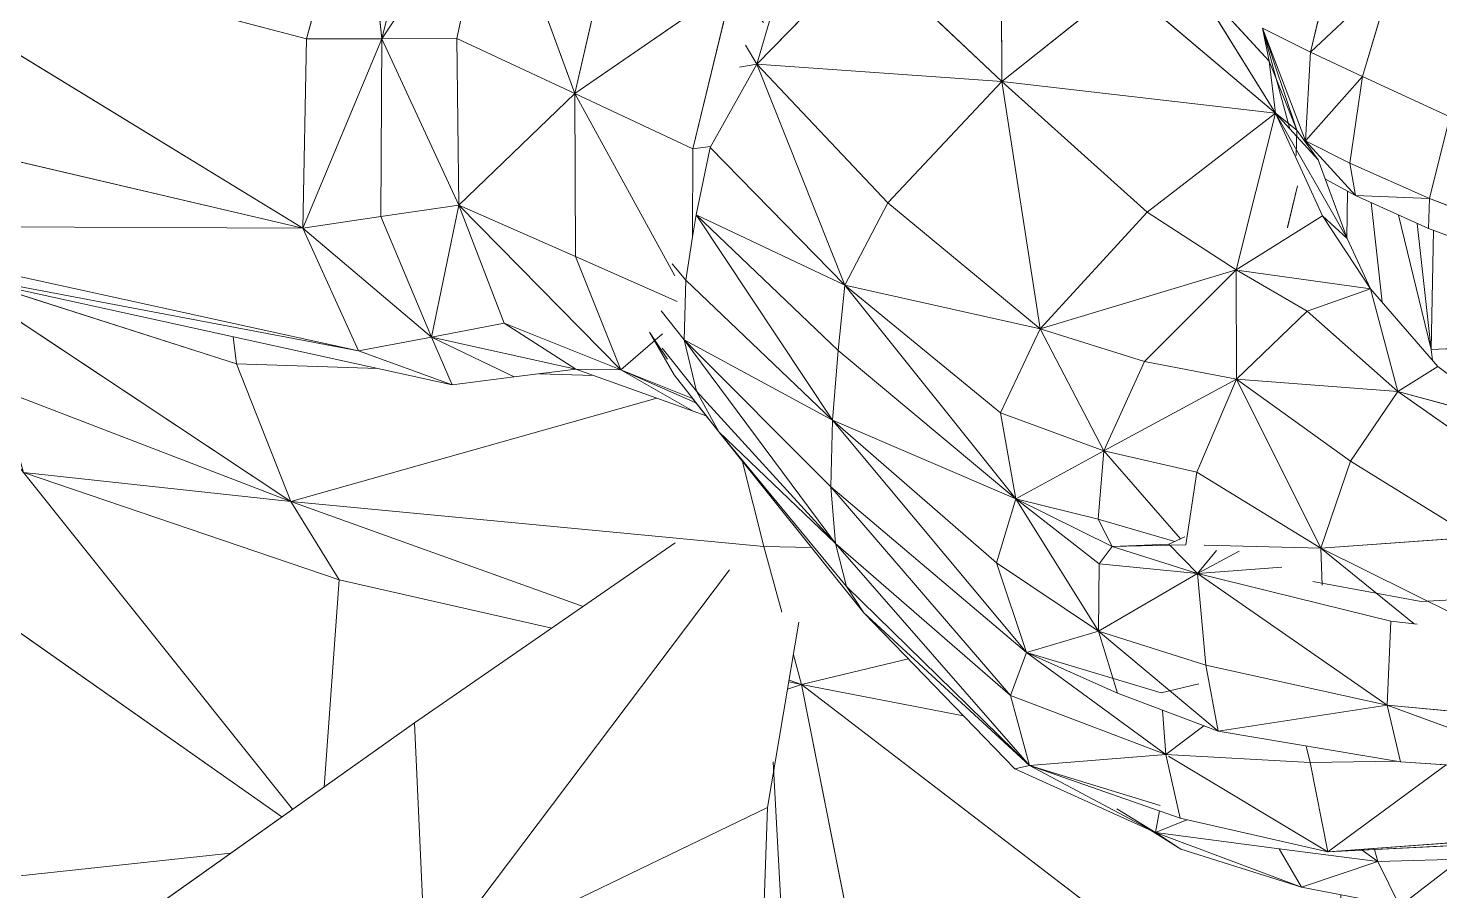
# Model space of a CAD drawing. Header units: centimetres. Extents: x -11896 to 2794, y -437 to 1921.
# Drawn here: x -11028.11 to -11010.11, y 500.58 to 511.57 of the extents above; entities that cross this region are included whole.
import ezdxf

# ---------------------------------------------------------------- set-up
doc = ezdxf.new("R2010")
doc.units = ezdxf.units.CM
doc.layers.add('A-GENM', color=7, linetype='Continuous', lineweight=9)

# ---------------------------------------------------------------- blocks, each defined once
blk = doc.blocks.new('EQ-01-002 - EQ-01-002_dwg_Group_9-1527182-Sección 2-1')
at = {"layer": 'A-GENM', "color": 1, "true_color": 0xff0000}
for p, q in [((-11023.861, 513.984), (-11024.557, 511.432)), ((-11023.861, 513.984), (-11023.599, 511.434)), ((-11015.705, 513.899), (-11015.694, 510.888)), ((-11023.599, 511.434), (-11023.02, 513.778)), ((-11023.02, 513.778), (-11023.599, 511.434)), ((-11023.599, 511.434), (-11022.179, 513.572)), ((-11022.179, 513.572), (-11022.642, 511.436)), ((-11022.179, 513.572), (-11021.137, 510.734)), ((-11024.557, 511.432), (-11031.563, 513.27)), ((-11024.603, 509.019), (-11031.563, 513.27)), ((-11021.137, 510.734), (-11020.652, 512.846)), ((-11018.816, 511.107), (-11017.429, 512.527)), ((-11017.429, 512.527), (-11015.694, 510.888)), ((-11011.757, 511.26), (-11011.449, 512.552)), ((-11011.449, 512.552), (-11011.757, 511.26)), ((-11012.205, 510.484), (-11013.299, 512.252)), ((-11012.285, 511.146), (-11013.299, 512.252)), ((-11010.709, 512.249), (-11011.757, 511.26)), ((-11011.094, 510.954), (-11010.709, 512.249)), ((-11021.137, 510.734), (-11019.125, 512.12)), ((-11019.125, 512.12), (-11021.137, 510.734)), ((-11019.125, 512.12), (-11019.632, 510.031)), ((-11019.125, 512.12), (-11019.632, 510.031)), ((-11014.143, 512.125), (-11015.694, 510.888)), ((-11012.205, 510.484), (-11014.143, 512.125)), ((-11018.816, 511.107), (-11018.618, 511.79)), ((-11011.931, 510.27), (-11012.37, 511.567)), ((-11012.37, 511.567), (-11012.02, 510.283)), ((-11011.819, 510.134), (-11012.37, 511.567)), ((-11011.757, 511.26), (-11012.37, 511.567)), ((-11012.285, 511.146), (-11012.37, 511.567)), ((-11012.285, 511.146), (-11012.37, 511.567)), ((-11012.37, 511.567), (-11012.285, 511.146)), ((-11012.37, 511.567), (-11011.819, 510.134)), ((-11011.757, 511.26), (-11012.37, 511.567)), ((-11011.757, 511.26), (-11012.37, 511.567)), ((-11023.599, 511.434), (-11024.603, 509.019)), ((-11023.599, 511.434), (-11024.603, 509.019)), ((-11024.557, 511.432), (-11024.603, 509.019)), ((-11024.603, 509.019), (-11024.557, 511.432)), ((-11024.557, 511.432), (-11024.603, 509.019)), ((-11024.557, 511.432), (-11023.599, 511.434)), ((-11023.599, 511.434), (-11023.61, 509.166)), ((-11023.599, 511.434), (-11022.642, 511.436)), ((-11023.599, 511.434), (-11022.616, 509.313)), ((-11022.616, 509.313), (-11023.599, 511.434)), ((-11022.642, 511.436), (-11022.616, 509.313)), ((-11022.642, 511.436), (-11021.137, 510.734)), ((-11022.642, 511.436), (-11022.616, 509.313)), ((-11021.137, 510.734), (-11022.642, 511.436)), ((-11022.616, 509.313), (-11022.642, 511.436)), ((-11018.816, 511.107), (-11018.96, 511.351)), ((-11018.816, 511.107), (-11018.96, 511.351)), ((-11011.931, 510.27), (-11012.285, 511.146)), ((-11012.205, 510.484), (-11012.285, 511.146)), ((-11011.819, 510.134), (-11011.757, 511.26)), ((-11011.094, 510.954), (-11011.757, 511.26)), ((-11011.757, 511.26), (-11011.094, 510.954)), ((-11018.816, 511.107), (-11019.412, 510.049)), ((-11018.816, 511.107), (-11019.037, 511.072)), ((-11019.037, 511.072), (-11018.816, 511.107)), ((-11018.816, 511.107), (-11019.037, 511.072)), ((-11018.816, 511.107), (-11015.694, 510.888)), ((-11018.816, 511.107), (-11017.145, 509.343)), ((-11018.816, 511.107), (-11017.693, 508.293)), ((-11018.816, 511.107), (-11015.694, 510.888)), ((-11017.145, 509.343), (-11018.816, 511.107)), ((-11011.094, 510.954), (-11011.819, 510.134)), ((-11011.094, 510.954), (-11011.819, 510.134)), ((-11011.094, 510.954), (-11011.255, 509.847)), ((-11011.094, 510.954), (-11009.982, 510.438)), ((-11009.982, 510.438), (-11011.094, 510.954)), ((-11015.694, 510.888), (-11017.145, 509.343)), ((-11012.205, 510.484), (-11015.694, 510.888)), ((-11015.694, 510.888), (-11013.84, 509.223)), ((-11015.694, 510.888), (-11015.204, 507.737)), ((-11015.694, 510.888), (-11013.84, 509.223)), ((-11024.603, 509.019), (-11031.872, 510.719)), ((-11022.616, 509.313), (-11021.137, 510.734)), ((-11021.137, 510.734), (-11022.616, 509.313)), ((-11021.126, 508.657), (-11021.137, 510.734)), ((-11019.861, 508.41), (-11021.137, 510.734)), ((-11021.137, 510.734), (-11019.632, 510.031)), ((-11021.137, 510.734), (-11019.861, 508.41)), ((-11012.205, 510.484), (-11013.84, 509.223)), ((-11012.205, 510.484), (-11012.703, 508.487)), ((-11011.931, 510.27), (-11012.205, 510.484)), ((-11011.657, 509.89), (-11012.205, 510.484)), ((-11012.205, 510.484), (-11011.29, 508.887)), ((-11012.205, 510.484), (-11011.603, 509.176)), ((-11011.603, 509.176), (-11012.205, 510.484)), ((-11009.982, 510.438), (-11010.239, 509.399)), ((-11010.239, 509.399), (-11009.982, 510.438)), ((-11009.982, 510.438), (-11010.239, 509.399)), ((-11011.939, 509.945), (-11011.931, 510.27)), ((-11011.931, 510.27), (-11011.657, 509.89)), ((-11019.632, 510.031), (-11019.407, 510.058)), ((-11019.407, 510.058), (-11019.632, 510.031)), ((-11019.59, 509.188), (-11019.412, 510.049)), ((-11019.59, 509.188), (-11019.412, 510.049)), ((-11019.412, 510.049), (-11017.693, 508.293)), ((-11019.412, 510.049), (-11017.693, 508.293)), ((-11011.255, 509.847), (-11011.819, 510.134)), ((-11011.819, 510.134), (-11011.182, 509.436)), ((-11011.255, 509.847), (-11011.819, 510.134)), ((-11019.632, 510.031), (-11019.635, 508.91)), ((-11019.632, 510.031), (-11019.635, 508.91)), ((-11011.657, 509.89), (-11011.29, 508.887)), ((-11011.29, 508.887), (-11011.657, 509.89)), ((-11011.255, 509.847), (-11010.239, 509.399)), ((-11011.255, 509.847), (-11011.182, 509.436)), ((-11011.255, 509.847), (-11010.239, 509.399)), ((-11011.921, 509.558), (-11012.049, 509.03)), ((-11012.048, 509.022), (-11011.921, 509.558)), ((-11011.182, 509.436), (-11011.567, 509.645)), ((-11011.182, 509.436), (-11011.567, 509.645)), ((-11017.145, 509.343), (-11017.693, 508.293)), ((-11015.204, 507.737), (-11017.145, 509.343)), ((-11015.204, 507.737), (-11017.145, 509.343)), ((-11015.204, 507.737), (-11017.145, 509.343)), ((-11011.284, 509.491), (-11011.294, 508.887)), ((-11011.284, 509.491), (-11011.294, 508.887)), ((-11011.294, 508.887), (-11011.284, 509.491)), ((-11011.182, 509.436), (-11010.254, 509.016)), ((-11010.239, 509.399), (-11011.182, 509.436)), ((-11011.182, 509.436), (-11010.254, 509.016)), ((-11010.982, 509.346), (-11010.842, 508.076)), ((-11010.842, 508.076), (-11010.982, 509.346)), ((-11010.982, 509.346), (-11010.842, 508.076)), ((-11010.239, 509.399), (-11010.254, 509.016)), ((-11010.239, 509.399), (-11008.933, 508.898)), ((-11010.239, 509.399), (-11008.933, 508.898)), ((-11023.61, 509.166), (-11024.603, 509.019)), ((-11022.616, 509.313), (-11023.61, 509.166)), ((-11023.61, 509.166), (-11022.966, 507.632)), ((-11022.616, 509.313), (-11022.966, 507.632)), ((-11022.616, 509.313), (-11022.038, 507.809)), ((-11022.616, 509.313), (-11020.551, 507.215)), ((-11022.616, 509.313), (-11021.126, 508.657)), ((-11019.635, 508.91), (-11019.59, 509.188)), ((-11019.635, 508.91), (-11019.59, 509.188)), ((-11019.635, 508.91), (-11019.59, 509.188)), ((-11019.59, 509.188), (-11017.693, 508.293)), ((-11019.59, 509.188), (-11017.781, 507.461)), ((-11019.59, 509.188), (-11017.851, 506.573)), ((-11013.84, 509.223), (-11015.204, 507.737)), ((-11013.84, 509.223), (-11015.204, 507.737)), ((-11015.204, 507.737), (-11013.84, 509.223)), ((-11013.84, 509.223), (-11012.703, 508.487)), ((-11013.84, 509.223), (-11012.703, 508.487)), ((-11011.603, 509.176), (-11012.703, 508.487)), ((-11010.991, 508.248), (-11011.603, 509.176)), ((-11011.29, 508.887), (-11011.603, 509.176)), ((-11010.991, 508.248), (-11011.603, 509.176)), ((-11010.991, 508.248), (-11011.603, 509.176)), ((-11010.633, 509.187), (-11010.219, 507.474)), ((-11024.603, 509.019), (-11031.152, 509.046)), ((-11023.894, 507.455), (-11031.152, 509.046)), ((-11031.152, 509.046), (-11023.894, 507.455)), ((-11031.152, 509.046), (-11023.894, 507.455)), ((-11024.603, 509.019), (-11022.966, 507.632)), ((-11024.603, 509.019), (-11023.894, 507.455)), ((-11010.396, 509.08), (-11010.219, 507.474)), ((-11010.396, 509.08), (-11010.219, 507.474)), ((-11010.254, 509.016), (-11009.005, 508.555)), ((-11009.005, 508.555), (-11010.254, 509.016)), ((-11010.188, 508.991), (-11010.219, 507.474)), ((-11019.635, 508.91), (-11019.723, 508.358)), ((-11019.723, 508.358), (-11019.635, 508.91)), ((-11010.991, 508.248), (-11011.29, 508.887)), ((-11020.551, 507.215), (-11021.126, 508.657)), ((-11021.126, 508.657), (-11019.83, 508.087)), ((-11022.702, 507.025), (-11029.713, 508.559)), ((-11023.894, 507.455), (-11029.713, 508.559)), ((-11029.713, 508.559), (-11022.702, 507.025)), ((-11024.759, 505.536), (-11029.122, 508.429)), ((-11019.894, 508.566), (-11019.723, 508.358)), ((-11019.723, 508.358), (-11019.894, 508.566)), ((-11019.894, 508.566), (-11019.723, 508.358)), ((-11015.204, 507.737), (-11012.703, 508.487)), ((-11012.703, 508.487), (-11015.204, 507.737)), ((-11012.703, 508.487), (-11013.872, 507.322)), ((-11012.702, 507.094), (-11012.703, 508.487)), ((-11011.799, 507.963), (-11012.703, 508.487)), ((-11012.703, 508.487), (-11011.799, 507.963)), ((-11012.703, 508.487), (-11011.799, 507.963)), ((-11010.991, 508.248), (-11012.667, 508.482)), ((-11012.667, 508.482), (-11010.991, 508.248)), ((-11025.45, 507.289), (-11028.776, 508.354)), ((-11025.45, 507.289), (-11028.776, 508.354)), ((-11019.744, 507.597), (-11019.723, 508.358)), ((-11019.744, 507.597), (-11019.723, 508.358)), ((-11019.723, 508.358), (-11017.851, 506.573)), ((-11017.693, 508.293), (-11017.781, 507.461)), ((-11017.781, 507.461), (-11017.693, 508.293)), ((-11015.204, 507.737), (-11017.693, 508.293)), ((-11017.693, 508.293), (-11015.709, 506.668)), ((-11017.693, 508.293), (-11015.512, 505.572)), ((-11011.799, 507.963), (-11010.991, 508.248)), ((-11010.991, 508.248), (-11010.132, 507.257)), ((-11010.642, 506.936), (-11010.991, 508.248)), ((-11010.991, 508.248), (-11010.132, 507.257)), ((-11020.036, 507.967), (-11019.744, 507.597)), ((-11020.036, 507.967), (-11019.744, 507.597)), ((-11020.036, 507.967), (-11019.744, 507.597)), ((-11012.702, 507.094), (-11011.799, 507.963)), ((-11011.799, 507.963), (-11012.702, 507.094)), ((-11010.642, 506.936), (-11011.799, 507.963)), ((-11022.966, 507.632), (-11022.038, 507.809)), ((-11022.966, 507.632), (-11022.038, 507.809)), ((-11021.122, 507.224), (-11022.038, 507.809)), ((-11022.038, 507.809), (-11020.551, 507.215)), ((-11022.038, 507.809), (-11020.551, 507.215)), ((-11015.204, 507.737), (-11015.709, 506.668)), ((-11015.204, 507.737), (-11013.872, 507.322)), ((-11015.204, 507.737), (-11014.392, 506.18)), ((-11025.494, 507.635), (-11025.45, 507.289)), ((-11025.45, 507.289), (-11025.494, 507.635)), ((-11025.494, 507.635), (-11025.45, 507.289)), ((-11022.966, 507.632), (-11023.894, 507.455)), ((-11022.702, 507.025), (-11022.966, 507.632)), ((-11021.912, 507.124), (-11022.966, 507.632)), ((-11021.122, 507.224), (-11022.966, 507.632)), ((-11022.966, 507.632), (-11021.122, 507.224)), ((-11020.551, 507.215), (-11020.02, 507.672)), ((-11020.551, 507.215), (-11020.02, 507.672)), ((-11020.183, 507.693), (-11019.957, 507.351)), ((-11020.183, 507.693), (-11019.871, 507.149)), ((-11019.585, 506.941), (-11019.744, 507.597)), ((-11019.744, 507.597), (-11017.813, 505.003)), ((-11019.744, 507.597), (-11017.873, 505.722)), ((-11019.744, 507.597), (-11017.851, 506.573)), ((-11019.744, 507.597), (-11019.585, 506.941)), ((-11022.702, 507.025), (-11023.894, 507.455)), ((-11023.894, 507.455), (-11022.702, 507.025)), ((-11019.585, 506.941), (-11020.021, 507.489)), ((-11019.585, 506.941), (-11020.021, 507.489)), ((-11017.781, 507.461), (-11017.851, 506.573)), ((-11015.512, 505.572), (-11017.781, 507.461)), ((-11009.662, 507.497), (-11010.219, 507.474)), ((-11010.219, 507.474), (-11009.662, 507.497)), ((-11010.202, 507.338), (-11010.219, 507.474)), ((-11010.202, 507.338), (-11010.219, 507.474)), ((-11010.202, 507.338), (-11010.219, 507.474)), ((-11023.647, 507.232), (-11025.45, 507.289)), ((-11024.759, 505.536), (-11025.45, 507.289)), ((-11023.647, 507.232), (-11025.45, 507.289)), ((-11021.912, 507.124), (-11021.122, 507.224)), ((-11021.912, 507.124), (-11021.122, 507.224)), ((-11020.897, 507.143), (-11021.586, 507.165)), ((-11020.897, 507.143), (-11021.586, 507.165)), ((-11021.586, 507.165), (-11020.897, 507.143)), ((-11021.122, 507.224), (-11019.626, 506.688)), ((-11021.122, 507.224), (-11020.551, 507.215)), ((-11021.122, 507.224), (-11019.626, 506.688)), ((-11019.626, 506.688), (-11020.551, 507.215)), ((-11019.593, 506.794), (-11020.551, 507.215)), ((-11020.551, 507.215), (-11019.636, 506.849)), ((-11020.551, 507.215), (-11019.593, 506.794)), ((-11020.551, 507.215), (-11019.636, 506.849)), ((-11019.593, 506.794), (-11020.551, 507.215)), ((-11013.872, 507.322), (-11014.392, 506.18)), ((-11013.872, 507.322), (-11014.392, 506.18)), ((-11014.392, 506.18), (-11013.872, 507.322)), ((-11012.702, 507.094), (-11013.872, 507.322)), ((-11012.702, 507.094), (-11013.872, 507.322)), ((-11010.642, 506.936), (-11010.132, 507.257)), ((-11010.132, 507.257), (-11009.191, 506.546)), ((-11010.132, 507.257), (-11009.191, 506.546)), ((-11022.702, 507.025), (-11021.912, 507.124)), ((-11022.702, 507.025), (-11021.912, 507.124)), ((-11019.871, 507.149), (-11019.301, 506.423)), ((-11012.702, 507.094), (-11014.392, 506.18)), ((-11012.702, 507.094), (-11013.207, 505.911)), ((-11011.247, 506.05), (-11012.702, 507.094)), ((-11010.642, 506.936), (-11012.702, 507.094)), ((-11012.702, 507.094), (-11011.624, 504.94)), ((-11024.759, 505.536), (-11028.459, 506.958)), ((-11020.093, 506.855), (-11024.759, 505.536)), ((-11020.093, 506.855), (-11024.759, 505.536)), ((-11024.759, 505.536), (-11020.093, 506.855)), ((-11019.301, 506.423), (-11019.635, 506.848)), ((-11019.585, 506.941), (-11019.301, 506.423)), ((-11019.585, 506.941), (-11017.813, 505.003)), ((-11019.585, 506.941), (-11017.813, 505.003)), ((-11019.585, 506.941), (-11017.813, 505.003)), ((-11011.247, 506.05), (-11010.642, 506.936)), ((-11009.388, 506.06), (-11010.642, 506.936)), ((-11010.642, 506.936), (-11009.191, 506.546)), ((-11019.626, 506.688), (-11019.464, 506.63)), ((-11019.626, 506.688), (-11019.464, 506.63)), ((-11015.709, 506.668), (-11015.512, 505.572)), ((-11015.709, 506.668), (-11014.392, 506.18)), ((-11015.512, 505.572), (-11015.709, 506.668)), ((-11015.709, 506.668), (-11014.392, 506.18)), ((-11014.392, 506.18), (-11015.709, 506.668)), ((-11017.873, 505.722), (-11017.851, 506.573)), ((-11017.851, 506.573), (-11017.873, 505.722)), ((-11015.377, 503.613), (-11017.851, 506.573)), ((-11015.512, 505.572), (-11017.851, 506.573)), ((-11017.851, 506.573), (-11015.759, 504.756)), ((-11015.377, 503.613), (-11017.851, 506.573)), ((-11017.851, 506.573), (-11015.377, 503.613)), ((-11017.851, 506.573), (-11015.512, 505.572)), ((-11019.301, 506.423), (-11017.45, 504.116)), ((-11019.301, 506.423), (-11017.813, 505.003)), ((-11019.301, 506.423), (-11017.672, 504.455)), ((-11015.512, 505.572), (-11014.392, 506.18)), ((-11015.512, 505.572), (-11014.392, 506.18)), ((-11014.392, 506.18), (-11015.512, 505.572)), ((-11014.392, 506.18), (-11014.463, 505.311)), ((-11013.413, 505.061), (-11014.392, 506.18)), ((-11013.207, 505.911), (-11014.392, 506.18)), ((-11024.735, 501.614), (-11028.168, 505.905)), ((-11024.759, 505.536), (-11028.168, 505.905)), ((-11028.168, 505.905), (-11024.141, 504.537)), ((-11028.168, 505.905), (-11024.735, 501.614)), ((-11024.141, 504.537), (-11028.168, 505.905)), ((-11028.168, 505.905), (-11024.735, 501.614)), ((-11018.997, 506.044), (-11018.726, 504.963)), ((-11018.997, 506.044), (-11018.726, 504.963)), ((-11013.348, 504.986), (-11013.207, 505.911)), ((-11011.624, 504.94), (-11013.207, 505.911)), ((-11011.247, 506.05), (-11011.624, 504.94)), ((-11009.678, 505.081), (-11011.247, 506.05)), ((-11009.678, 505.081), (-11011.247, 506.05)), ((-11011.247, 506.05), (-11009.678, 505.081)), ((-11017.813, 505.003), (-11017.873, 505.722)), ((-11015.58, 503.065), (-11017.873, 505.722)), ((-11017.873, 505.722), (-11015.377, 503.613)), ((-11017.813, 505.003), (-11017.873, 505.722)), ((-11015.512, 505.572), (-11015.759, 504.756)), ((-11015.512, 505.572), (-11014.463, 505.311)), ((-11015.512, 505.572), (-11014.461, 503.886)), ((-11015.512, 505.572), (-11014.285, 504.962)), ((-11015.512, 505.572), (-11014.452, 504.743)), ((-11014.461, 503.886), (-11015.512, 505.572)), ((-11014.463, 505.311), (-11015.512, 505.572)), ((-11014.452, 504.743), (-11015.512, 505.572)), ((-11015.512, 505.572), (-11014.461, 503.886)), ((-11015.512, 505.572), (-11014.463, 505.311)), ((-11015.512, 505.572), (-11014.452, 504.743)), ((-11018.726, 504.963), (-11024.759, 505.536)), ((-11024.759, 505.536), (-11024.141, 504.537)), ((-11024.759, 505.536), (-11021.029, 504.2)), ((-11018.726, 504.963), (-11024.759, 505.536)), ((-11018.726, 504.963), (-11024.759, 505.536)), ((-11024.759, 505.536), (-11021.029, 504.2)), ((-11021.029, 504.2), (-11024.759, 505.536)), ((-11013.488, 505.027), (-11014.463, 505.311)), ((-11014.463, 505.311), (-11014.285, 504.962)), ((-11015.338, 502.171), (-11017.813, 505.003)), ((-11017.813, 505.003), (-11015.58, 503.065)), ((-11017.813, 505.003), (-11017.672, 504.455)), ((-11017.813, 505.003), (-11015.58, 503.065)), ((-11013.358, 505.086), (-11013.565, 504.993)), ((-11013.565, 504.993), (-11013.358, 505.086)), ((-11009.678, 505.081), (-11011.624, 504.94)), ((-11018.12, 504.95), (-11018.726, 504.963)), ((-11018.726, 504.963), (-11018.499, 504.127)), ((-11018.726, 504.963), (-11018.499, 504.127)), ((-11018.12, 504.95), (-11018.726, 504.963)), ((-11018.499, 504.127), (-11018.726, 504.963)), ((-11014.285, 504.962), (-11014.452, 504.743)), ((-11014.452, 504.743), (-11014.285, 504.962)), ((-11013.565, 504.993), (-11014.285, 504.962)), ((-11013.565, 504.993), (-11014.285, 504.962)), ((-11013.348, 504.986), (-11014.285, 504.962)), ((-11013.197, 504.619), (-11014.285, 504.962)), ((-11013.197, 504.619), (-11013.565, 504.993)), ((-11013.197, 504.619), (-11012.957, 504.912)), ((-11013.197, 504.619), (-11012.957, 504.912)), ((-11012.957, 504.912), (-11013.197, 504.619)), ((-11012.667, 504.903), (-11013.197, 504.619)), ((-11012.667, 504.903), (-11013.197, 504.619)), ((-11012.667, 504.903), (-11013.197, 504.619)), ((-11013.113, 504.98), (-11011.624, 504.94)), ((-11010.437, 503.976), (-11011.624, 504.94)), ((-11009.902, 504.089), (-11011.624, 504.94)), ((-11011.61, 504.469), (-11011.624, 504.94)), ((-11010.437, 503.976), (-11011.624, 504.94)), ((-11011.624, 504.94), (-11010.437, 503.976)), ((-11015.377, 503.613), (-11015.759, 504.756)), ((-11015.759, 504.756), (-11014.461, 503.886)), ((-11014.461, 503.886), (-11014.452, 504.743)), ((-11014.461, 503.886), (-11014.452, 504.743)), ((-11013.197, 504.619), (-11014.452, 504.743)), ((-11012.122, 504.698), (-11013.197, 504.619)), ((-11013.197, 504.619), (-11012.122, 504.698)), ((-11012.122, 504.698), (-11013.197, 504.619)), ((-11024.334, 501.898), (-11024.141, 504.537)), ((-11024.141, 504.537), (-11021.43, 503.923)), ((-11021.43, 503.923), (-11024.141, 504.537)), ((-11013.197, 504.619), (-11014.461, 503.886)), ((-11010.733, 504.01), (-11013.197, 504.619)), ((-11013.197, 504.619), (-11010.78, 502.941)), ((-11013.197, 504.619), (-11013.09, 503.451)), ((-11013.197, 504.619), (-11010.733, 504.01)), ((-11010.78, 502.941), (-11013.197, 504.619)), ((-11013.197, 504.619), (-11010.733, 504.01)), ((-11010.346, 504.262), (-11011.726, 504.515)), ((-11015.338, 502.171), (-11017.672, 504.455)), ((-11017.672, 504.455), (-11017.45, 504.116)), ((-11008.908, 504.345), (-11010.346, 504.262)), ((-11028.641, 504.164), (-11024.871, 501.518)), ((-11024.871, 501.518), (-11028.641, 504.164)), ((-11015.528, 502.128), (-11017.45, 504.116)), ((-11015.338, 502.171), (-11017.45, 504.116)), ((-11017.45, 504.116), (-11015.528, 502.128)), ((-11017.45, 504.116), (-11015.528, 502.128)), ((-11010.733, 504.01), (-11010.78, 502.941)), ((-11010.396, 503.972), (-11010.733, 504.01)), ((-11010.396, 503.972), (-11010.733, 504.01)), ((-11010.733, 504.01), (-11010.396, 503.972)), ((-11015.377, 503.613), (-11014.461, 503.886)), ((-11015.377, 503.613), (-11014.461, 503.886)), ((-11012.936, 502.61), (-11014.461, 503.886)), ((-11013.09, 503.451), (-11014.461, 503.886)), ((-11014.461, 503.886), (-11014.216, 503.093)), ((-11014.461, 503.886), (-11013.09, 503.451)), ((-11018.35, 503.581), (-11018.247, 503.203)), ((-11018.247, 503.203), (-11018.35, 503.581)), ((-11015.58, 503.065), (-11015.377, 503.613)), ((-11015.58, 503.065), (-11015.377, 503.613)), ((-11013.662, 503.099), (-11015.377, 503.613)), ((-11015.377, 503.613), (-11014.216, 503.093)), ((-11013.602, 502.312), (-11015.377, 503.613)), ((-11014.216, 503.093), (-11015.377, 503.613)), ((-11016.883, 503.53), (-11018.247, 503.203)), ((-11010.78, 502.941), (-11013.09, 503.451)), ((-11012.936, 502.61), (-11013.09, 503.451)), ((-11018.425, 503.144), (-11018.247, 503.203)), ((-11018.408, 503.239), (-11018.247, 503.203)), ((-11018.408, 503.239), (-11018.247, 503.203)), ((-11018.405, 503.259), (-11018.247, 503.203)), ((-11018.405, 503.259), (-11018.247, 503.203)), ((-11018.247, 503.203), (-11018.405, 503.259)), ((-11017.353, 498.707), (-11018.247, 503.203)), ((-11011.272, 497.863), (-11018.247, 503.203)), ((-11018.247, 503.203), (-11016.182, 502.804)), ((-11013.18, 503.213), (-11013.662, 503.099)), ((-11015.338, 502.171), (-11015.58, 503.065)), ((-11015.58, 503.065), (-11013.602, 502.312)), ((-11015.58, 503.065), (-11015.338, 502.171)), ((-11012.936, 502.61), (-11014.216, 503.093)), ((-11012.936, 502.61), (-11014.216, 503.093)), ((-11013.602, 502.312), (-11013.645, 502.878)), ((-11013.645, 502.878), (-11013.602, 502.312)), ((-11010.78, 502.941), (-11012.936, 502.61)), ((-11008.411, 502.073), (-11010.78, 502.941)), ((-11008.43, 502.721), (-11010.78, 502.941)), ((-11010.611, 502.218), (-11010.78, 502.941)), ((-11008.43, 502.721), (-11010.78, 502.941)), ((-11013.117, 502.679), (-11013.602, 502.312)), ((-11010.611, 502.218), (-11012.936, 502.61)), ((-11010.611, 502.218), (-11012.936, 502.61)), ((-11015.338, 502.171), (-11013.602, 502.312)), ((-11013.602, 502.312), (-11015.338, 502.171)), ((-11013.419, 501.5), (-11013.602, 502.312)), ((-11011.763, 502.212), (-11013.602, 502.312)), ((-11011.814, 502.421), (-11011.763, 502.212)), ((-11015.528, 502.128), (-11015.338, 502.171)), ((-11013.731, 501.317), (-11015.528, 502.128)), ((-11015.338, 502.171), (-11013.673, 501.661)), ((-11015.338, 502.171), (-11013.419, 501.5)), ((-11013.731, 501.317), (-11015.338, 502.171)), ((-11013.419, 501.5), (-11015.338, 502.171)), ((-11011.535, 501.072), (-11013.569, 502.292)), ((-11011.763, 502.212), (-11010.657, 502.226)), ((-11011.535, 501.072), (-11011.763, 502.212)), ((-11011.535, 501.072), (-11011.763, 502.212)), ((-11011.535, 501.072), (-11010.029, 502.18)), ((-11010.029, 502.18), (-11011.535, 501.072)), ((-11008.411, 502.073), (-11010.611, 502.218)), ((-11008.411, 502.073), (-11010.611, 502.218)), ((-11014.226, 501.621), (-11013.731, 501.317)), ((-11013.731, 501.317), (-11013.684, 501.593)), ((-11013.731, 501.317), (-11013.335, 501.481)), ((-11011.535, 501.072), (-11013.419, 501.5)), ((-11011.535, 501.072), (-11013.419, 501.5)), ((-11013.798, 501.347), (-11013.411, 501.106)), ((-11013.411, 501.106), (-11013.798, 501.347)), ((-11013.411, 501.106), (-11013.731, 501.317)), ((-11011.871, 500.621), (-11013.731, 501.317)), ((-11013.731, 501.317), (-11012.155, 501.112)), ((-11030.169, 500.559), (-11025.521, 501.057)), ((-11030.169, 500.559), (-11025.521, 501.057)), ((-11025.521, 501.057), (-11030.169, 500.559)), ((-11013.411, 501.106), (-11011.871, 500.621)), ((-11011.871, 500.621), (-11013.411, 501.106)), ((-11011.871, 500.621), (-11012.155, 501.112)), ((-11012.155, 501.112), (-11010.9, 500.948)), ((-11011.535, 501.072), (-11009.7, 501.207)), ((-11011.535, 501.072), (-11009.684, 501.165)), ((-11011.098, 501.094), (-11010.9, 500.948)), ((-11010.9, 500.948), (-11010.94, 501.102)), ((-11010.9, 500.948), (-11010.94, 501.102)), ((-11011.871, 500.621), (-11010.9, 500.948)), ((-11011.871, 500.621), (-11010.9, 500.948)), ((-11010.9, 500.948), (-11009.839, 500.978)), ((-11010.9, 500.948), (-11009.839, 500.978)), ((-11009.839, 500.978), (-11010.9, 500.948)), ((-11010.9, 500.948), (-11010.617, 500.38)), ((-11010.617, 500.38), (-11009.839, 500.978)), ((-11011.871, 500.621), (-11010.617, 500.38))]:
    blk.add_line(p, q, dxfattribs=at)
at = {"layer": 'A-GENM', "color": 254, "true_color": 0xcccccc}
for p, q in [((-11019.857, 505.009), (-11023.18, 502.716)), ((-11019.166, 504.664), (-11023.038, 499.535)), ((-11018.279, 503.997), (-11018.682, 501.639)), ((-11023.18, 502.716), (-11027.907, 499.366)), ((-11023.038, 499.535), (-11023.18, 502.716)), ((-11023.038, 499.535), (-11018.682, 501.639))]:
    blk.add_line(p, q, dxfattribs=at)
at = {"layer": 'A-GENM', "color": 145, "true_color": 0x527ca5}
for p, q in [((-11019.166, 504.664), (-11023.038, 499.535)), ((-11023.038, 499.535), (-11019.166, 504.664))]:
    blk.add_line(p, q, dxfattribs=at)
at = {"layer": 'A-GENM', "color": 30, "true_color": 0xff7f00}
for p, q in [((-11018.325, 496.981), (-11018.607, 502.218)), ((-11018.682, 501.639), (-11023.038, 499.535)), ((-11018.842, 496.719), (-11018.682, 501.639))]:
    blk.add_line(p, q, dxfattribs=at)
at = {"layer": 'A-GENM', "color": 164, "true_color": 0x0029a5}
for p, q in [((-11023.038, 499.535), (-11018.682, 501.639)), ((-11018.682, 501.639), (-11023.038, 499.535)), ((-11018.682, 501.639), (-11018.842, 496.719)), ((-11018.682, 501.639), (-11018.842, 496.719))]:
    blk.add_line(p, q, dxfattribs=at)
at = {"layer": 'A-GENM', "color": 1, "true_color": 0xff0000, "flags": 128}
for points in [[(-11023.861, 513.984), (-11024.557, 511.432), (-11031.563, 513.27), (-11030.426, 515.947)], [(-11023.599, 511.434), (-11023.861, 513.984), (-11023.02, 513.778)], [(-11017.429, 512.527), (-11015.705, 513.899), (-11015.694, 510.888)], [(-11015.694, 510.888), (-11015.705, 513.899), (-11014.143, 512.125)], [(-11023.599, 511.434), (-11022.179, 513.572), (-11022.642, 511.436), (-11023.599, 511.434), (-11023.02, 513.778)], [(-11023.02, 513.778), (-11022.179, 513.572), (-11023.599, 511.434)], [(-11022.642, 511.436), (-11022.179, 513.572), (-11021.137, 510.734)], [(-11021.137, 510.734), (-11022.179, 513.572), (-11020.652, 512.846), (-11021.137, 510.734)], [(-11011.449, 512.552), (-11011.111, 513.327), (-11010.364, 513.038), (-11010.709, 512.249), (-11009.558, 511.658), (-11009.982, 510.438), (-11011.094, 510.954)], [(-11031.872, 510.719), (-11037.702, 512.555), (-11031.563, 513.27), (-11024.603, 509.019), (-11031.872, 510.719)], [(-11024.603, 509.019), (-11031.563, 513.27), (-11024.557, 511.432)], [(-11009.232, 512.404), (-11010.364, 513.038), (-11010.709, 512.249), (-11011.094, 510.954), (-11011.757, 511.26), (-11011.449, 512.552)], [(-11019.632, 510.031), (-11021.137, 510.734), (-11020.652, 512.846), (-11019.125, 512.12)], [(-11018.618, 511.79), (-11018.816, 511.107), (-11017.429, 512.527), (-11017.809, 512.846)], [(-11015.694, 510.888), (-11018.816, 511.107), (-11017.429, 512.527), (-11015.694, 510.888)], [(-11012.205, 510.484), (-11013.84, 509.223), (-11015.694, 510.888), (-11017.429, 512.527)], [(-11011.094, 510.954), (-11010.709, 512.249), (-11009.558, 511.658), (-11009.232, 512.404), (-11007.858, 511.648), (-11008.169, 510.96)], [(-11012.285, 511.146), (-11012.205, 510.484), (-11013.299, 512.252), (-11012.205, 510.484), (-11014.143, 512.125), (-11013.299, 512.252)], [(-11019.861, 508.41), (-11021.137, 510.734), (-11019.125, 512.12)], [(-11019.632, 510.031), (-11019.125, 512.12), (-11018.733, 511.638)], [(-11014.143, 512.125), (-11015.694, 510.888), (-11014.143, 512.125), (-11012.205, 510.484)], [(-11018.96, 511.351), (-11018.816, 511.107), (-11018.618, 511.79)], [(-11012.37, 511.567), (-11011.819, 510.134), (-11011.757, 511.26)], [(-11024.557, 511.432), (-11023.599, 511.434), (-11023.61, 509.166), (-11024.603, 509.019)], [(-11024.603, 509.019), (-11023.599, 511.434), (-11022.616, 509.313)], [(-11022.616, 509.313), (-11023.61, 509.166), (-11023.599, 511.434), (-11022.642, 511.436)], [(-11022.642, 511.436), (-11021.137, 510.734), (-11021.126, 508.657), (-11022.616, 509.313), (-11021.137, 510.734)], [(-11012.205, 510.484), (-11011.931, 510.27), (-11012.205, 510.484), (-11012.285, 511.146)], [(-11011.567, 509.645), (-11011.182, 509.436), (-11011.819, 510.134), (-11011.757, 511.26)], [(-11017.145, 509.343), (-11015.694, 510.888), (-11017.145, 509.343), (-11018.816, 511.107)], [(-11011.094, 510.954), (-11011.819, 510.134), (-11011.255, 509.847)], [(-11024.603, 509.019), (-11023.894, 507.455), (-11024.603, 509.019), (-11031.872, 510.719)], [(-11019.83, 508.087), (-11021.126, 508.657), (-11021.137, 510.734), (-11019.632, 510.031)], [(-11012.205, 510.484), (-11013.84, 509.223), (-11012.703, 508.487)], [(-11011.657, 509.89), (-11011.931, 510.27), (-11011.657, 509.89), (-11012.205, 510.484)], [(-11011.603, 509.176), (-11011.29, 508.887), (-11011.603, 509.176), (-11012.205, 510.484)], [(-11012.205, 510.484), (-11011.657, 509.89), (-11011.29, 508.887)], [(-11019.635, 508.91), (-11019.632, 510.031), (-11019.407, 510.058)], [(-11017.693, 508.293), (-11019.412, 510.049), (-11019.59, 509.188), (-11017.693, 508.293), (-11019.59, 509.188), (-11017.781, 507.461)], [(-11011.819, 510.134), (-11011.182, 509.436), (-11011.255, 509.847)], [(-11010.239, 509.399), (-11011.182, 509.436), (-11010.254, 509.016), (-11010.239, 509.399), (-11011.255, 509.847)], [(-11011.255, 509.847), (-11011.182, 509.436), (-11010.239, 509.399)], [(-11010.239, 509.399), (-11010.254, 509.016), (-11009.005, 508.555), (-11008.933, 508.898), (-11010.239, 509.399)], [(-11022.966, 507.632), (-11022.616, 509.313), (-11022.038, 507.809), (-11022.966, 507.632), (-11023.61, 509.166), (-11022.616, 509.313), (-11022.966, 507.632), (-11024.603, 509.019)], [(-11024.603, 509.019), (-11023.61, 509.166), (-11022.966, 507.632)], [(-11020.02, 507.672), (-11020.551, 507.215), (-11022.616, 509.313), (-11021.126, 508.657), (-11020.551, 507.215)], [(-11019.59, 509.188), (-11017.851, 506.573), (-11019.59, 509.188), (-11017.781, 507.461)], [(-11022.702, 507.025), (-11029.713, 508.559), (-11031.152, 509.046)], [(-11023.894, 507.455), (-11022.966, 507.632), (-11024.603, 509.019)], [(-11009.81, 508.852), (-11009.662, 507.497), (-11010.219, 507.474), (-11010.396, 509.08)], [(-11017.873, 505.722), (-11019.744, 507.597), (-11017.851, 506.573), (-11019.744, 507.597), (-11019.723, 508.358), (-11017.851, 506.573), (-11019.723, 508.358), (-11019.635, 508.91)], [(-11024.141, 504.537), (-11028.168, 505.905), (-11028.459, 506.958), (-11024.759, 505.536), (-11028.168, 505.905), (-11030.349, 508.716)], [(-11019.636, 506.849), (-11020.551, 507.215), (-11021.126, 508.657), (-11019.83, 508.087)], [(-11029.122, 508.429), (-11024.759, 505.536), (-11028.459, 506.958), (-11029.198, 508.446)], [(-11028.776, 508.354), (-11025.45, 507.289), (-11024.759, 505.536), (-11029.122, 508.429)], [(-11013.872, 507.322), (-11015.204, 507.737), (-11012.703, 508.487)], [(-11011.799, 507.963), (-11010.991, 508.248), (-11012.667, 508.482)], [(-11017.693, 508.293), (-11017.781, 507.461), (-11015.512, 505.572), (-11017.693, 508.293), (-11015.512, 505.572), (-11015.709, 506.668)], [(-11015.709, 506.668), (-11017.693, 508.293), (-11015.709, 506.668), (-11015.204, 507.737), (-11014.392, 506.18)], [(-11015.709, 506.668), (-11015.204, 507.737), (-11017.693, 508.293), (-11015.204, 507.737)], [(-11011.247, 506.05), (-11010.642, 506.936), (-11011.247, 506.05), (-11012.702, 507.094), (-11010.642, 506.936), (-11012.702, 507.094), (-11011.799, 507.963), (-11010.642, 506.936), (-11011.799, 507.963), (-11010.991, 508.248), (-11010.642, 506.936)], [(-11010.642, 506.936), (-11010.991, 508.248), (-11010.132, 507.257), (-11010.642, 506.936)], [(-11022.038, 507.809), (-11021.122, 507.224), (-11022.966, 507.632)], [(-11020.551, 507.215), (-11021.122, 507.224), (-11022.038, 507.809)], [(-11014.392, 506.18), (-11015.204, 507.737), (-11013.872, 507.322)], [(-11022.966, 507.632), (-11022.702, 507.025), (-11023.894, 507.455), (-11022.966, 507.632)], [(-11022.966, 507.632), (-11021.912, 507.124), (-11022.702, 507.025), (-11022.966, 507.632)], [(-11021.122, 507.224), (-11021.912, 507.124), (-11022.966, 507.632)], [(-11017.813, 505.003), (-11019.744, 507.597), (-11019.585, 506.941), (-11020.021, 507.489)], [(-11017.873, 505.722), (-11019.744, 507.597), (-11017.813, 505.003)], [(-11017.781, 507.461), (-11017.851, 506.573), (-11017.781, 507.461), (-11015.512, 505.572), (-11017.851, 506.573)], [(-11024.759, 505.536), (-11025.45, 507.289), (-11023.647, 507.232)], [(-11020.551, 507.215), (-11019.626, 506.688), (-11021.122, 507.224), (-11020.551, 507.215)], [(-11019.464, 506.63), (-11019.626, 506.688), (-11020.551, 507.215)], [(-11013.872, 507.322), (-11012.702, 507.094), (-11014.392, 506.18), (-11012.702, 507.094), (-11013.207, 505.911)], [(-11010.642, 506.936), (-11010.132, 507.257), (-11009.191, 506.546), (-11010.642, 506.936)], [(-11013.207, 505.911), (-11012.702, 507.094), (-11011.624, 504.94), (-11012.702, 507.094), (-11011.247, 506.05)], [(-11019.635, 506.848), (-11019.301, 506.423), (-11019.585, 506.941)], [(-11017.813, 505.003), (-11019.301, 506.423), (-11019.585, 506.941)], [(-11009.388, 506.06), (-11008.19, 505.988), (-11009.388, 506.06), (-11010.642, 506.936)], [(-11010.642, 506.936), (-11009.388, 506.06), (-11009.678, 505.081)], [(-11010.642, 506.936), (-11009.191, 506.546), (-11009.388, 506.06)], [(-11015.377, 503.613), (-11017.873, 505.722), (-11017.851, 506.573)], [(-11015.512, 505.572), (-11015.759, 504.756), (-11017.851, 506.573)], [(-11017.851, 506.573), (-11015.759, 504.756), (-11015.377, 503.613)], [(-11017.672, 504.455), (-11019.301, 506.423), (-11017.45, 504.116), (-11019.301, 506.423)], [(-11017.672, 504.455), (-11017.813, 505.003), (-11017.672, 504.455), (-11019.301, 506.423), (-11017.813, 505.003)], [(-11013.488, 505.027), (-11014.463, 505.311), (-11014.392, 506.18), (-11014.463, 505.311)], [(-11013.207, 505.911), (-11014.392, 506.18), (-11013.207, 505.911), (-11013.348, 504.986)], [(-11028.168, 505.905), (-11024.759, 505.536), (-11024.141, 504.537)], [(-11018.12, 504.95), (-11018.726, 504.963), (-11018.997, 506.044)], [(-11013.348, 504.986), (-11013.207, 505.911), (-11011.624, 504.94), (-11013.207, 505.911)], [(-11015.377, 503.613), (-11017.873, 505.722), (-11017.813, 505.003), (-11015.58, 503.065)], [(-11015.512, 505.572), (-11015.759, 504.756), (-11014.461, 503.886)], [(-11013.197, 504.619), (-11014.285, 504.962), (-11015.512, 505.572)], [(-11014.463, 505.311), (-11014.285, 504.962), (-11015.512, 505.572)], [(-11024.759, 505.536), (-11024.141, 504.537), (-11021.43, 503.923)], [(-11014.285, 504.962), (-11014.452, 504.743), (-11013.197, 504.619), (-11014.285, 504.962), (-11014.463, 505.311), (-11013.488, 505.027)], [(-11015.58, 503.065), (-11015.338, 502.171), (-11017.813, 505.003), (-11015.338, 502.171), (-11017.672, 504.455)], [(-11013.197, 504.619), (-11013.565, 504.993), (-11013.358, 505.086)], [(-11014.285, 504.962), (-11013.565, 504.993), (-11013.197, 504.619)], [(-11014.461, 503.886), (-11015.759, 504.756), (-11015.377, 503.613)], [(-11014.452, 504.743), (-11014.461, 503.886), (-11015.377, 503.613), (-11014.216, 503.093), (-11014.461, 503.886)], [(-11014.461, 503.886), (-11013.197, 504.619), (-11014.452, 504.743)], [(-11013.09, 503.451), (-11013.197, 504.619), (-11014.461, 503.886)], [(-11010.733, 504.01), (-11010.78, 502.941), (-11012.936, 502.61), (-11013.09, 503.451), (-11010.78, 502.941), (-11013.09, 503.451), (-11013.197, 504.619)], [(-11013.197, 504.619), (-11010.78, 502.941), (-11010.733, 504.01)], [(-11015.528, 502.128), (-11015.338, 502.171), (-11017.45, 504.116), (-11015.338, 502.171), (-11017.672, 504.455)], [(-11030.169, 500.559), (-11028.641, 504.164), (-11024.871, 501.518)], [(-11014.461, 503.886), (-11013.09, 503.451), (-11012.936, 502.61), (-11014.461, 503.886)], [(-11014.461, 503.886), (-11012.936, 502.61), (-11014.216, 503.093), (-11014.461, 503.886)], [(-11018.35, 503.581), (-11018.247, 503.203), (-11018.408, 503.239)], [(-11015.338, 502.171), (-11013.602, 502.312), (-11015.377, 503.613), (-11015.58, 503.065)], [(-11015.377, 503.613), (-11013.602, 502.312), (-11013.117, 502.679)], [(-11015.573, 488.371), (-11010.812, 491.995), (-11011.272, 497.863), (-11015.573, 488.371), (-11011.272, 497.863), (-11017.353, 498.707), (-11018.247, 503.203), (-11017.353, 498.707), (-11011.272, 497.863), (-11018.247, 503.203), (-11011.272, 497.863), (-11011.37, 500.525)], [(-11015.338, 502.171), (-11013.419, 501.5), (-11013.602, 502.312), (-11015.58, 503.065)], [(-11015.58, 503.065), (-11013.602, 502.312), (-11013.645, 502.878)], [(-11010.78, 502.941), (-11012.936, 502.61), (-11010.611, 502.218), (-11010.78, 502.941)], [(-11010.78, 502.941), (-11008.43, 502.721), (-11008.411, 502.073), (-11010.78, 502.941)], [(-11010.78, 502.941), (-11008.411, 502.073), (-11010.611, 502.218), (-11010.78, 502.941)], [(-11011.763, 502.212), (-11013.602, 502.312), (-11013.117, 502.679)], [(-11011.763, 502.212), (-11013.602, 502.312), (-11013.419, 501.5), (-11011.535, 501.072), (-11013.569, 502.292)], [(-11011.814, 502.421), (-11011.763, 502.212), (-11010.657, 502.226)], [(-11010.657, 502.226), (-11011.763, 502.212), (-11011.814, 502.421)], [(-11015.338, 502.171), (-11015.528, 502.128), (-11013.731, 501.317), (-11015.528, 502.128)], [(-11013.569, 502.292), (-11011.535, 501.072), (-11011.763, 502.212)], [(-11009.939, 502.174), (-11009.7, 501.207), (-11011.535, 501.072), (-11010.029, 502.18)], [(-11013.798, 501.347), (-11013.411, 501.106), (-11013.731, 501.317)], [(-11013.731, 501.317), (-11013.411, 501.106), (-11011.871, 500.621), (-11013.731, 501.317), (-11011.871, 500.621), (-11012.155, 501.112), (-11013.731, 501.317), (-11012.155, 501.112), (-11011.871, 500.621), (-11010.617, 500.38)], [(-11011.098, 501.094), (-11010.9, 500.948), (-11011.871, 500.621), (-11010.617, 500.38), (-11010.9, 500.948)], [(-11011.535, 501.072), (-11009.684, 501.165), (-11011.535, 501.072), (-11009.7, 501.207), (-11009.684, 501.165), (-11009.7, 501.207)], [(-11010.94, 501.102), (-11010.9, 500.948), (-11011.098, 501.094)], [(-11010.9, 500.948), (-11010.617, 500.38), (-11009.546, 500.432), (-11009.839, 500.978)]]:
    blk.add_lwpolyline(points, dxfattribs=at)
for points in [[(-11024.557, 511.432), (-11023.599, 511.434), (-11023.861, 513.984)], [(-11012.285, 511.146), (-11013.299, 512.252)], [(-11012.37, 511.567), (-11011.931, 510.27)], [(-11012.285, 511.146), (-11011.931, 510.27)], [(-11018.816, 511.107), (-11019.412, 510.049)], [(-11018.816, 511.107), (-11017.693, 508.293)], [(-11011.094, 510.954), (-11011.255, 509.847)], [(-11012.205, 510.484), (-11015.694, 510.888)], [(-11015.204, 507.737), (-11015.694, 510.888)], [(-11012.205, 510.484), (-11012.703, 508.487)], [(-11012.205, 510.484), (-11011.29, 508.887)], [(-11017.145, 509.343), (-11017.693, 508.293)], [(-11022.038, 507.809), (-11022.616, 509.313), (-11020.551, 507.215)], [(-11011.603, 509.176), (-11012.703, 508.487)], [(-11010.991, 508.248), (-11011.29, 508.887)], [(-11013.872, 507.322), (-11012.703, 508.487)], [(-11012.702, 507.094), (-11012.703, 508.487)], [(-11013.413, 505.061), (-11014.392, 506.18)], [(-11011.247, 506.05), (-11011.624, 504.94)], [(-11009.678, 505.081), (-11011.624, 504.94)], [(-11013.113, 504.98), (-11011.624, 504.94)], [(-11009.902, 504.089), (-11011.624, 504.94)], [(-11011.61, 504.469), (-11011.624, 504.94)], [(-11024.334, 501.898), (-11024.141, 504.537)], [(-11017.672, 504.455), (-11017.45, 504.116)], [(-11016.883, 503.53), (-11018.247, 503.203)], [(-11018.425, 503.144), (-11018.247, 503.203)], [(-11016.182, 502.804), (-11018.247, 503.203)], [(-11015.338, 502.171), (-11013.731, 501.317)], [(-11013.684, 501.593), (-11013.731, 501.317)], [(-11013.335, 501.481), (-11013.731, 501.317)], [(-11012.155, 501.112), (-11010.9, 500.948)]]:
    blk.add_lwpolyline(points, close=True, dxfattribs=at)
at = {"layer": 'A-GENM', "color": 145, "true_color": 0x527ca5, "flags": 128}
for points in [[(-11019.857, 505.009), (-11023.18, 502.716), (-11023.038, 499.535)], [(-11023.038, 499.535), (-11023.18, 502.716), (-11027.907, 499.366), (-11023.038, 499.535), (-11027.907, 499.366), (-11027.401, 496.941)]]:
    blk.add_lwpolyline(points, dxfattribs=at)
blk.add_lwpolyline([(-11018.279, 503.997), (-11018.682, 501.639)], close=True, dxfattribs=at)
blk = doc.blocks.new('EQ-01-002 - EQ-01-002_dwg-1527181-Sección 2-1')
blk.add_blockref('EQ-01-002 - EQ-01-002_dwg_Group_9-1527182-Sección 2-1', (0, 0))
blk = doc.blocks.new('EQ-01-002 - EQ-01-002-1481515-Sección 2-1')
blk.add_blockref('EQ-01-002 - EQ-01-002_dwg-1527181-Sección 2-1', (0, 0))
blk = doc.blocks.new('PQ_RVR_MEP-01_ZZ_ZZ_MO_T_A_rvt-1-Sección 2-1')
at = {"layer": 'A-GENM', "lineweight": 9}
blk.add_blockref('EQ-01-002 - EQ-01-002-1481515-Sección 2-1', (0, 0), dxfattribs=at)

msp = doc.modelspace()

# ---------------------------------------------------------------- block references
at = {"lineweight": 5}
msp.add_blockref('PQ_RVR_MEP-01_ZZ_ZZ_MO_T_A_rvt-1-Sección 2-1', (0, 0), dxfattribs=at)

doc.saveas('drawing.dxf')
